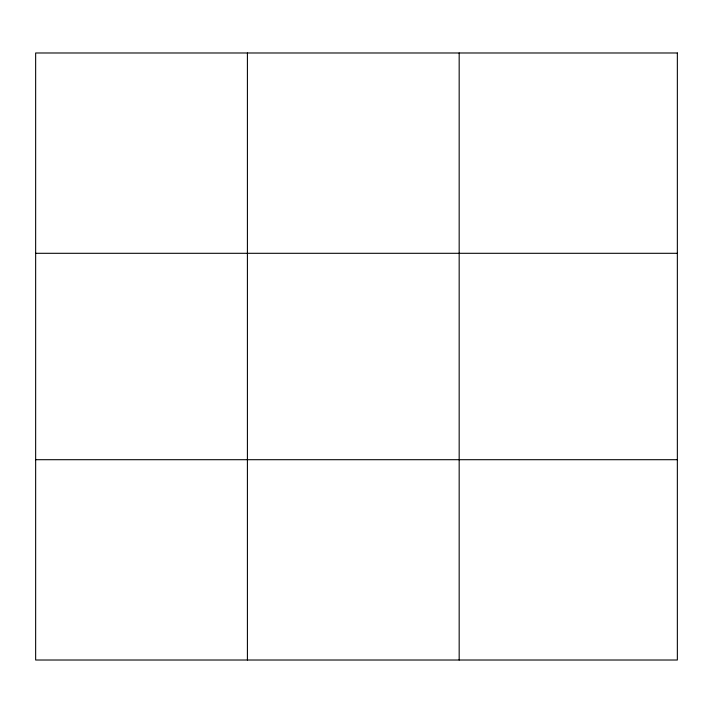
<?xml version="1.0" encoding="UTF-8"?>
<svg xmlns="http://www.w3.org/2000/svg" width="713" height="713" viewBox="0 0 713 713"><rect width="100%" height="100%" fill="white"/><g stroke="black" fill="none" stroke-linecap="round" stroke-linejoin="round"><path stroke-width="1.07" d="M247.411 52.985L247.411 660.015M459.172 52.985L459.172 660.015M35.65 253.302L677.35 253.302M35.65 459.698L677.35 459.698M677.35 52.985L677.35 660.015L35.65 660.015L35.65 52.985L677.35 52.985"/></g></svg>
